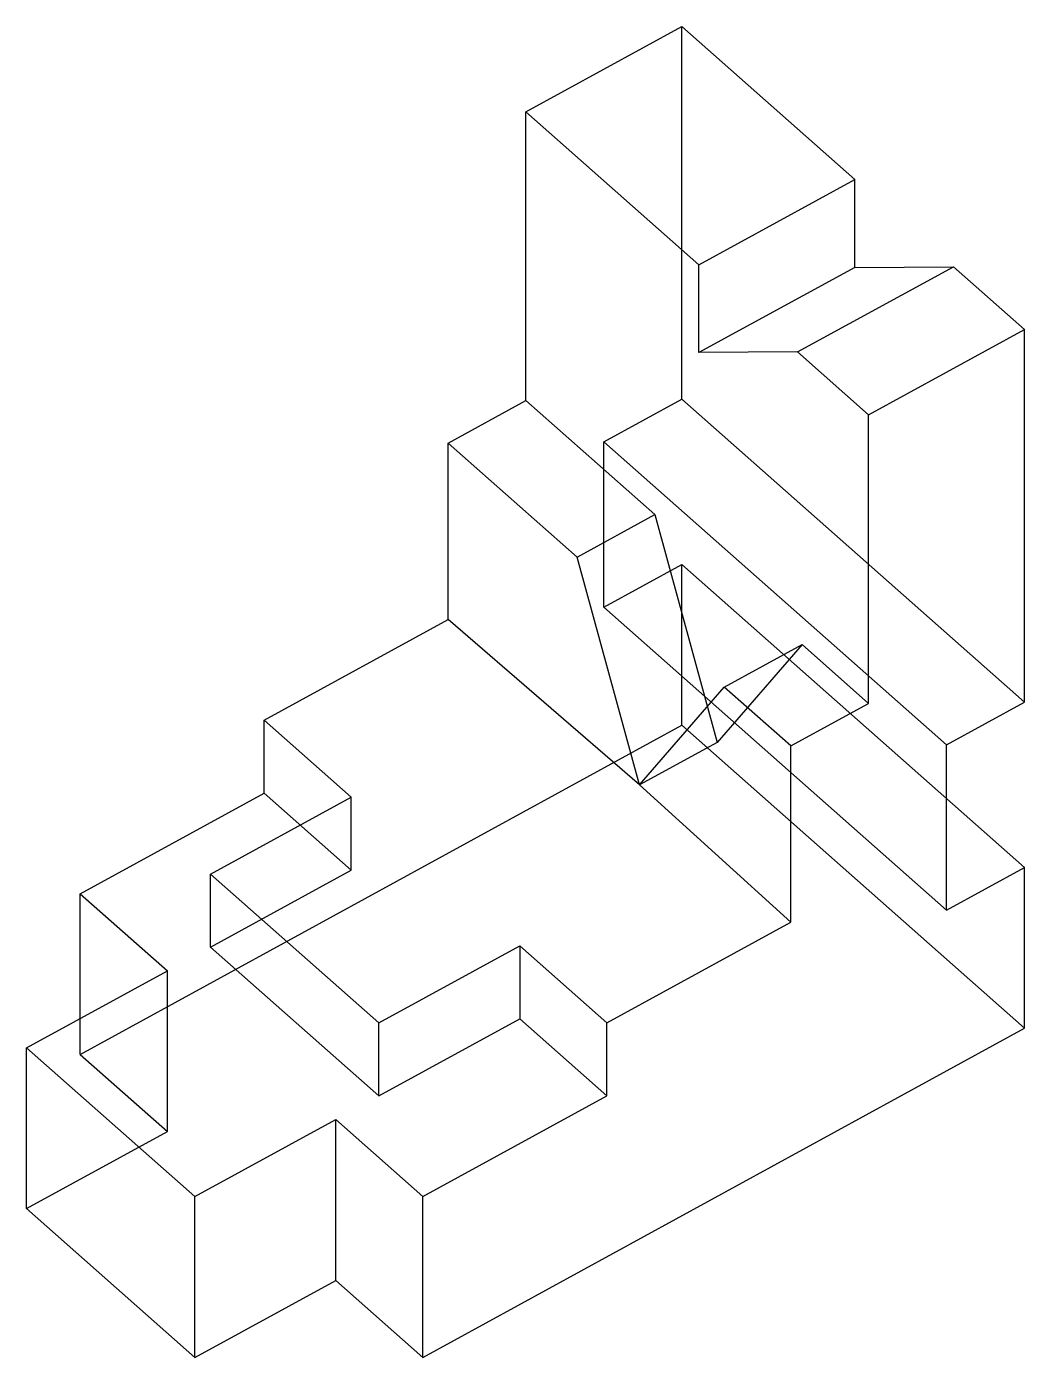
# Model space of a CAD drawing. Extents: x 131 to 211, y 96 to 202.
import ezdxf

# ---------------------------------------------------------------- set-up
doc = ezdxf.new("R2010")
doc.units = 0
doc.layers.get('0').update_dxf_attribs({"linetype": 'CONTINUOUS'})

msp = doc.modelspace()

# ---------------------------------------------------------------- linework, layer by layer
at = {"color": 7}
for p, q in [((171.419054, 195.435945), (183.895, 202.262847)), ((183.895, 172.411854), (183.895, 202.262847)), ((197.751253, 190.014654), (183.895, 202.262847)), ((171.419054, 172.32282), (171.419054, 195.435945)), ((185.275308, 183.187752), (171.419054, 195.435945)), ((185.275308, 183.187752), (197.751253, 190.014654)), ((197.751253, 182.978305), (197.751253, 190.014654)), ((185.275308, 176.151402), (185.275308, 183.187752)), ((197.751253, 182.978305), (185.275308, 176.151402)), ((193.174044, 176.205689), (205.649989, 183.032591)), ((197.751253, 182.978305), (205.649989, 183.032591)), ((211.339755, 178.00314), (205.649989, 183.032591)), ((198.86381, 171.176237), (211.339755, 178.00314)), ((211.339755, 148.152147), (211.339755, 178.00314)), ((193.174044, 176.205689), (185.275308, 176.151402)), ((198.86381, 171.176237), (193.174044, 176.205689)), ((165.181082, 168.909369), (171.419054, 172.32282)), ((181.752749, 163.188382), (171.419054, 172.32282)), ((177.657027, 168.998403), (183.895, 172.411854)), ((211.339755, 148.152147), (183.895, 172.411854)), ((198.86381, 148.063113), (198.86381, 171.176237)), ((165.181082, 154.788997), (165.181082, 168.909369)), ((175.514777, 159.774931), (165.181082, 168.909369)), ((177.657027, 155.765359), (177.657027, 168.998403)), ((205.101783, 144.738695), (177.657027, 168.998403)), ((175.514777, 159.774931), (181.752749, 163.188382)), ((181.752749, 163.188382), (186.736776, 144.938655)), ((180.498804, 141.525204), (175.514777, 159.774931)), ((177.657027, 155.765359), (183.895, 159.17881)), ((183.895, 159.17881), (211.339755, 134.919102)), ((183.895, 146.303414), (183.895, 159.17881)), ((205.101783, 131.505651), (177.657027, 155.765359)), ((150.448788, 146.727409), (165.181082, 154.788997)), ((180.498804, 141.525204), (165.181082, 154.788997)), ((193.531089, 152.776955), (186.736776, 144.938655)), ((187.293116, 149.363504), (193.531089, 152.776955)), ((198.86381, 148.063113), (193.531089, 152.776955)), ((180.498804, 141.525204), (187.293116, 149.363504)), ((192.625837, 144.649661), (187.293116, 149.363504)), ((205.101783, 144.738695), (211.339755, 148.152147)), ((192.625837, 144.649661), (198.86381, 148.063113)), ((135.716494, 119.939883), (183.895, 146.303414)), ((150.448788, 146.727409), (157.428235, 140.557948)), ((150.448788, 140.876868), (150.448788, 146.727409)), ((211.339755, 122.043706), (183.895, 146.303414)), ((186.736776, 144.938655), (180.498804, 141.525204)), ((192.625837, 130.52929), (192.625837, 144.649661)), ((205.101783, 131.505651), (205.101783, 144.738695)), ((135.716494, 132.815279), (150.448788, 140.876868)), ((150.448788, 140.876868), (157.428235, 134.707407)), ((192.625837, 130.52929), (180.498804, 141.525204)), ((146.153743, 134.388487), (157.428235, 140.557948)), ((157.428235, 134.707407), (157.428235, 140.557948)), ((146.153743, 128.537946), (157.428235, 134.707407)), ((146.153743, 134.388487), (159.639604, 122.467701)), ((146.153743, 128.537946), (146.153743, 134.388487)), ((205.101783, 131.505651), (211.339755, 134.919102)), ((211.339755, 122.043706), (211.339755, 134.919102)), ((135.716494, 132.815279), (142.695941, 126.645818)), ((135.716494, 119.939883), (135.716494, 132.815279)), ((177.893544, 122.467701), (192.625837, 130.52929)), ((146.153743, 128.537946), (159.639604, 116.61716)), ((159.639604, 122.467701), (170.914096, 128.637162)), ((170.914096, 128.637162), (177.893544, 122.467701)), ((170.914096, 128.637162), (170.914096, 122.786621)), ((131.421449, 120.476357), (142.695941, 126.645818)), ((142.695941, 113.770422), (142.695941, 126.645818)), ((159.639604, 116.61716), (170.914096, 122.786621)), ((170.914096, 122.786621), (177.893544, 116.61716)), ((159.639604, 116.61716), (159.639604, 122.467701)), ((163.16125, 95.680175), (211.339755, 122.043706)), ((177.893544, 116.61716), (177.893544, 122.467701)), ((131.421449, 120.476357), (144.907311, 108.555572)), ((131.421449, 107.600961), (131.421449, 120.476357)), ((135.716494, 119.939883), (142.695941, 113.770422)), ((163.16125, 108.555572), (177.893544, 116.61716)), ((144.907311, 108.555572), (156.181802, 114.725033)), ((156.181802, 114.725033), (163.16125, 108.555572)), ((156.181802, 101.849636), (156.181802, 114.725033)), ((131.421449, 107.600961), (142.695941, 113.770422)), ((144.907311, 95.680175), (144.907311, 108.555572)), ((163.16125, 95.680175), (163.16125, 108.555572)), ((131.421449, 107.600961), (144.907311, 95.680175)), ((144.907311, 95.680175), (156.181802, 101.849636)), ((156.181802, 101.849636), (163.16125, 95.680175))]:
    msp.add_line(p, q, dxfattribs=at)

doc.saveas('drawing.dxf')
